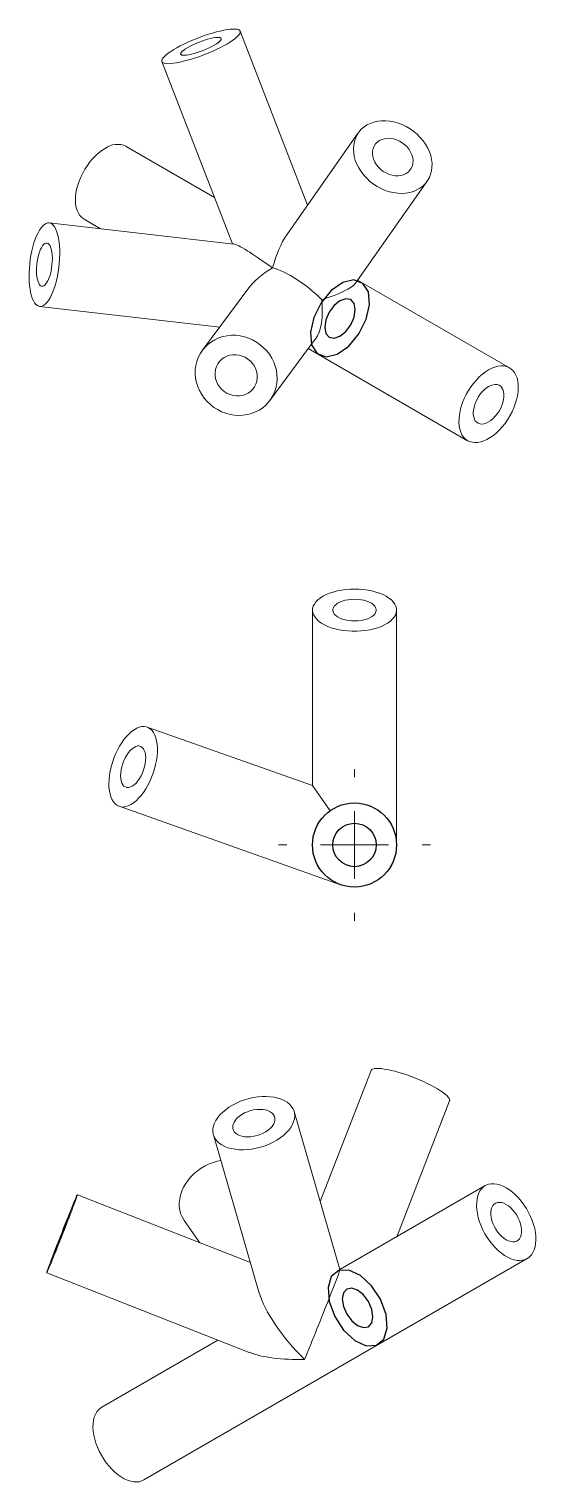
# Model space of a CAD drawing. Header units: millimetres. Extents: x 68 to 206, y 64 to 171.
# Drawn here: x 168.3 to 205.7, y 63.8 to 170.9 of the extents above; entities that cross this region are included whole.
import ezdxf

# ---------------------------------------------------------------- set-up
doc = ezdxf.new("R2010")
doc.units = ezdxf.units.MM

# ---------------------------------------------------------------- blocks, each defined once
blk = doc.blocks.new('SW_CENTERMARKSYMBOL_1')
at = {"color": 0, "linetype": 'Continuous', "lineweight": 0}
for p, q in [((0, 5), (0, 5.6)), ((0, 0), (0, 2.5)), ((-5, 0), (-5.6, 0)), ((0, 0), (-2.5, 0)), ((0, 0), (0, -2.5)), ((0, 0), (2.5, 0)), ((5, 0), (5.6, 0)), ((0, -5), (0, -5.6))]:
    blk.add_line(p, q, dxfattribs=at)

msp = doc.modelspace()

# ---------------------------------------------------------------- linework, layer by layer
at = {"color": 7, "linetype": 'Continuous', "lineweight": 15}
for p, q in [((188.89, 157.92), (183.92, 170.74)), ((178.14, 168.5), (183.35, 155.06)), ((192.63, 163.24), (187.35, 155.71)), ((182.02, 158.48), (175.51, 162.24)), ((192.42, 152.15), (197.71, 159.67)), ((183.46, 155.04), (169.83, 156.6)), ((172.41, 156.87), (173.62, 156.17)), ((203.79, 145.91), (192.58, 152.38)), ((184.48, 151.72), (181.13, 147.21)), ((169.13, 150.44), (182.41, 148.92)), ((186.11, 143.51), (189.46, 148.03)), ((188.94, 147.33), (200.69, 140.54)), ((189.25, 128.05), (189.25, 115.11)), ((195.45, 110.73), (195.45, 128.05)), ((189.25, 115.11), (177.06, 119.42)), ((189.25, 115.11), (190.56, 113.26)), ((174.99, 113.58), (191.32, 107.8)), ((193.58, 94.1), (189.83, 84.43)), ((191.28, 79.42), (187.9, 91.08)), ((195.47, 81.84), (199.36, 91.86)), ((181.94, 89.36), (185.32, 77.69)), ((184.67, 79.94), (171.91, 84.94)), ((201.99, 85.61), (191.28, 79.42)), ((179.79, 83.03), (180.94, 81.4)), ((176.81, 63.91), (205.09, 80.24)), ((169.65, 79.17), (184.58, 73.31)), ((182.27, 74.22), (173.71, 69.28))]:
    msp.add_line(p, q, dxfattribs=at)
at = {"color": 7, "linetype": 'Continuous', "lineweight": 15, "flags": 128}
for points in [[(182.93, 169.79), (182.68, 169.65), (182.42, 169.52), (182.14, 169.38), (181.85, 169.25), (181.55, 169.12), (181.24, 169), (180.94, 168.88), (180.63, 168.78), (180.33, 168.68), (180.03, 168.59), (179.75, 168.52), (179.48, 168.46), (179.23, 168.41), (178.99, 168.37), (178.79, 168.35), (178.6, 168.34), (178.45, 168.35), (178.32, 168.37), (178.23, 168.41), (178.16, 168.46), (178.13, 168.52), (178.13, 168.59), (178.17, 168.68), (178.23, 168.78), (178.33, 168.88), (178.46, 169), (178.62, 169.12), (178.81, 169.25), (179.02, 169.38), (179.25, 169.52), (179.5, 169.65), (179.77, 169.79), (180.06, 169.92), (180.35, 170.05), (180.66, 170.18), (180.97, 170.3), (181.27, 170.41), (181.58, 170.51), (181.88, 170.6), (182.17, 170.68), (182.45, 170.75), (182.71, 170.81), (182.95, 170.85), (183.17, 170.88), (183.36, 170.89), (183.53, 170.89), (183.67, 170.88), (183.79, 170.85), (183.87, 170.81), (183.91, 170.75), (183.93, 170.68), (183.91, 170.6), (183.86, 170.51), (183.78, 170.41), (183.66, 170.3), (183.52, 170.18), (183.35, 170.05), (183.15, 169.92), (182.93, 169.79)], [(182.01, 169.71), (181.83, 169.61), (181.63, 169.51), (181.42, 169.41), (181.2, 169.32), (180.98, 169.24), (180.75, 169.16), (180.54, 169.1), (180.33, 169.04), (180.14, 169), (179.97, 168.97), (179.83, 168.96), (179.71, 168.96), (179.62, 168.98), (179.56, 169.01), (179.53, 169.05), (179.54, 169.11), (179.58, 169.18), (179.65, 169.26), (179.76, 169.34), (179.89, 169.43), (180.05, 169.53), (180.23, 169.63), (180.43, 169.73), (180.64, 169.82), (180.86, 169.91), (181.08, 170), (181.3, 170.07), (181.52, 170.14), (181.72, 170.19), (181.91, 170.24), (182.08, 170.26), (182.23, 170.28), (182.35, 170.27), (182.44, 170.26), (182.5, 170.23), (182.52, 170.18), (182.52, 170.13), (182.47, 170.06), (182.4, 169.98), (182.3, 169.89), (182.17, 169.8), (182.01, 169.71)], [(193.27, 163.82), (193.05, 163.67), (192.85, 163.5), (192.68, 163.3), (192.54, 163.08), (192.42, 162.85), (192.34, 162.6), (192.29, 162.33), (192.27, 162.06), (192.29, 161.78), (192.33, 161.49), (192.41, 161.21), (192.52, 160.92), (192.66, 160.65), (192.83, 160.38), (193.03, 160.13), (193.25, 159.89), (193.49, 159.66), (193.75, 159.46), (194.03, 159.28), (194.32, 159.13), (194.62, 159), (194.92, 158.9), (195.23, 158.83), (195.54, 158.79), (195.84, 158.78), (196.14, 158.79), (196.42, 158.84), (196.7, 158.92), (196.95, 159.03), (197.18, 159.16), (197.39, 159.32), (197.58, 159.51), (197.74, 159.72), (197.87, 159.94), (197.96, 160.19), (198.03, 160.44), (198.06, 160.71), (198.07, 160.99), (198.04, 161.27), (197.97, 161.56), (197.88, 161.84), (197.75, 162.12), (197.59, 162.4), (197.41, 162.66), (197.2, 162.9), (196.97, 163.14), (196.72, 163.35), (196.45, 163.54), (196.17, 163.71), (195.87, 163.85), (195.57, 163.96), (195.26, 164.05), (194.95, 164.1), (194.65, 164.13), (194.35, 164.13), (194.06, 164.09), (193.78, 164.03), (193.52, 163.94), (193.27, 163.82)], [(173.96, 162.09), (173.72, 161.94), (173.49, 161.76), (173.27, 161.56), (173.05, 161.34), (172.84, 161.1), (172.65, 160.83), (172.47, 160.56), (172.31, 160.27), (172.16, 159.98), (172.04, 159.68), (171.94, 159.38), (171.86, 159.08), (171.8, 158.78), (171.77, 158.5), (171.77, 158.23), (171.78, 157.97), (171.83, 157.73), (171.89, 157.51), (171.99, 157.31), (172.1, 157.14), (172.23, 157), (172.39, 156.89), (172.41, 156.87)], [(194.19, 162.67), (194.03, 162.56), (193.9, 162.43), (193.8, 162.27), (193.72, 162.09), (193.68, 161.9), (193.67, 161.7), (193.7, 161.5), (193.76, 161.29), (193.85, 161.09), (193.97, 160.89), (194.12, 160.71), (194.29, 160.55), (194.47, 160.4), (194.68, 160.28), (194.9, 160.18), (195.12, 160.12), (195.34, 160.08), (195.56, 160.07), (195.77, 160.1), (195.97, 160.15), (196.15, 160.24), (196.31, 160.35), (196.44, 160.48), (196.54, 160.64), (196.62, 160.82), (196.66, 161.01), (196.67, 161.21), (196.64, 161.41), (196.58, 161.62), (196.49, 161.82), (196.37, 162.01), (196.23, 162.2), (196.06, 162.36), (195.87, 162.51), (195.66, 162.63), (195.44, 162.73), (195.22, 162.79), (195, 162.83), (194.78, 162.84), (194.57, 162.81), (194.37, 162.76), (194.19, 162.67)], [(170.21, 151.78), (170.11, 151.52), (170.01, 151.29), (169.9, 151.07), (169.78, 150.89), (169.66, 150.73), (169.54, 150.61), (169.42, 150.52), (169.3, 150.46), (169.19, 150.44), (169.07, 150.46), (168.96, 150.5), (168.86, 150.59), (168.76, 150.7), (168.67, 150.85), (168.59, 151.03), (168.52, 151.23), (168.46, 151.47), (168.42, 151.72), (168.38, 152), (168.36, 152.29), (168.35, 152.6), (168.35, 152.92), (168.37, 153.24), (168.4, 153.57), (168.44, 153.89), (168.49, 154.22), (168.55, 154.53), (168.63, 154.84), (168.71, 155.13), (168.8, 155.4), (168.9, 155.65), (169.01, 155.87), (169.12, 156.07), (169.24, 156.24), (169.36, 156.38), (169.48, 156.49), (169.6, 156.56), (169.72, 156.6), (169.83, 156.6), (169.95, 156.57), (170.05, 156.51), (170.15, 156.41), (170.25, 156.28), (170.33, 156.11), (170.41, 155.92), (170.47, 155.7), (170.52, 155.46), (170.56, 155.19), (170.59, 154.91), (170.61, 154.61), (170.61, 154.29), (170.6, 153.97), (170.58, 153.64), (170.55, 153.32), (170.5, 152.99), (170.44, 152.67), (170.37, 152.36), (170.29, 152.06), (170.21, 151.78)], [(169.11, 154.42), (169.04, 154.22), (168.99, 154), (168.95, 153.76), (168.92, 153.53), (168.9, 153.29), (168.9, 153.06), (168.91, 152.84), (168.93, 152.63), (168.96, 152.44), (169.01, 152.28), (169.06, 152.15), (169.13, 152.04), (169.2, 151.97), (169.28, 151.94), (169.36, 151.94), (169.45, 151.97), (169.54, 152.04), (169.62, 152.15), (169.71, 152.28), (169.78, 152.44), (169.85, 152.63), (169.92, 152.83), (169.97, 153.05), (170.01, 153.28), (170.04, 153.52), (170.06, 153.76), (170.07, 153.99), (170.06, 154.21), (170.04, 154.42), (170, 154.6), (169.96, 154.77), (169.9, 154.9), (169.84, 155), (169.76, 155.07), (169.68, 155.11), (169.6, 155.11), (169.51, 155.08), (169.42, 155.01), (169.34, 154.9), (169.26, 154.77), (169.18, 154.61), (169.11, 154.42)], [(180.61, 145.78), (180.6, 145.46), (180.63, 145.15), (180.7, 144.84), (180.79, 144.53), (180.92, 144.24), (181.08, 143.95), (181.27, 143.68), (181.48, 143.43), (181.72, 143.21), (181.98, 143), (182.26, 142.83), (182.55, 142.68), (182.86, 142.56), (183.17, 142.48), (183.49, 142.42), (183.82, 142.4), (184.14, 142.42), (184.45, 142.47), (184.75, 142.55), (185.04, 142.66), (185.32, 142.8), (185.58, 142.97), (185.81, 143.17), (186.02, 143.39), (186.2, 143.64), (186.35, 143.9), (186.48, 144.19), (186.57, 144.48), (186.62, 144.79), (186.64, 145.1), (186.63, 145.41), (186.59, 145.73), (186.51, 146.04), (186.39, 146.34), (186.25, 146.63), (186.08, 146.91), (185.88, 147.16), (185.65, 147.4), (185.4, 147.62), (185.13, 147.81), (184.84, 147.97), (184.54, 148.1), (184.23, 148.2), (183.91, 148.27), (183.59, 148.31), (183.27, 148.31), (182.95, 148.28), (182.64, 148.22), (182.35, 148.12), (182.06, 147.99), (181.8, 147.84), (181.55, 147.65), (181.33, 147.44), (181.13, 147.21), (180.96, 146.95), (180.83, 146.68), (180.72, 146.39), (180.65, 146.09), (180.61, 145.78)], [(182.07, 145.58), (182.1, 145.8), (182.17, 146.01), (182.27, 146.21), (182.4, 146.39), (182.56, 146.55), (182.74, 146.68), (182.94, 146.78), (183.16, 146.84), (183.38, 146.88), (183.61, 146.88), (183.85, 146.85), (184.07, 146.78), (184.29, 146.69), (184.49, 146.56), (184.68, 146.41), (184.84, 146.23), (184.97, 146.03), (185.07, 145.82), (185.14, 145.6), (185.18, 145.37), (185.18, 145.14), (185.15, 144.92), (185.08, 144.71), (184.98, 144.51), (184.85, 144.33), (184.69, 144.17), (184.51, 144.04), (184.31, 143.94), (184.09, 143.88), (183.86, 143.84), (183.63, 143.84), (183.4, 143.87), (183.17, 143.94), (182.95, 144.03), (182.75, 144.16), (182.57, 144.31), (182.41, 144.49), (182.28, 144.69), (182.17, 144.9), (182.1, 145.12), (182.07, 145.35), (182.07, 145.58)], [(202.24, 145.76), (202.01, 145.61), (201.78, 145.44), (201.55, 145.24), (201.34, 145.01), (201.13, 144.77), (200.93, 144.51), (200.75, 144.23), (200.59, 143.94), (200.45, 143.65), (200.32, 143.35), (200.22, 143.05), (200.14, 142.75), (200.09, 142.46), (200.06, 142.17), (200.05, 141.9), (200.07, 141.64), (200.11, 141.4), (200.18, 141.18), (200.27, 140.98), (200.38, 140.81), (200.52, 140.67), (200.67, 140.56), (200.84, 140.47), (201.03, 140.42), (201.23, 140.4), (201.44, 140.41), (201.66, 140.45), (201.89, 140.53), (202.12, 140.63), (202.36, 140.77), (202.59, 140.93), (202.82, 141.12), (203.04, 141.33), (203.25, 141.57), (203.45, 141.82), (203.64, 142.09), (203.81, 142.37), (203.97, 142.66), (204.1, 142.96), (204.21, 143.26), (204.3, 143.56), (204.37, 143.86), (204.41, 144.15), (204.43, 144.43), (204.43, 144.69), (204.4, 144.94), (204.34, 145.17), (204.26, 145.38), (204.16, 145.56), (204.03, 145.72), (203.89, 145.85), (203.73, 145.95), (203.55, 146.02), (203.35, 146.05), (203.15, 146.06), (202.93, 146.03), (202.7, 145.97), (202.47, 145.88), (202.24, 145.76)], [(202.24, 144.54), (202.07, 144.42), (201.91, 144.29), (201.75, 144.12), (201.6, 143.94), (201.47, 143.74), (201.36, 143.53), (201.26, 143.32), (201.19, 143.1), (201.14, 142.88), (201.11, 142.68), (201.11, 142.48), (201.14, 142.3), (201.19, 142.14), (201.26, 142.01), (201.36, 141.9), (201.47, 141.83), (201.6, 141.78), (201.75, 141.77), (201.91, 141.79), (202.07, 141.84), (202.24, 141.92), (202.41, 142.04), (202.57, 142.17), (202.73, 142.34), (202.88, 142.52), (203.01, 142.72), (203.13, 142.93), (203.22, 143.14), (203.29, 143.36), (203.34, 143.58), (203.37, 143.78), (203.37, 143.98), (203.34, 144.16), (203.29, 144.31), (203.22, 144.45), (203.13, 144.55), (203.01, 144.63), (202.88, 144.68), (202.73, 144.69), (202.57, 144.67), (202.41, 144.62), (202.24, 144.54)], [(192.35, 129.6), (192.02, 129.59), (191.7, 129.56), (191.38, 129.52), (191.07, 129.46), (190.78, 129.38), (190.5, 129.29), (190.25, 129.19), (190.02, 129.07), (189.82, 128.94), (189.64, 128.8), (189.5, 128.65), (189.39, 128.49), (189.31, 128.33), (189.26, 128.17), (189.25, 128.01), (189.28, 127.84), (189.34, 127.68), (189.44, 127.52), (189.57, 127.37), (189.73, 127.22), (189.92, 127.09), (190.13, 126.97), (190.38, 126.85), (190.64, 126.75), (190.92, 126.67), (191.22, 126.6), (191.54, 126.55), (191.86, 126.52), (192.19, 126.5), (192.52, 126.5), (192.85, 126.52), (193.17, 126.55), (193.48, 126.6), (193.78, 126.67), (194.07, 126.75), (194.33, 126.85), (194.57, 126.97), (194.79, 127.09), (194.98, 127.22), (195.14, 127.37), (195.27, 127.52), (195.37, 127.68), (195.43, 127.84), (195.45, 128.01), (195.44, 128.17), (195.4, 128.33), (195.32, 128.49), (195.21, 128.65), (195.07, 128.8), (194.89, 128.94), (194.69, 129.07), (194.46, 129.19), (194.2, 129.29), (193.93, 129.38), (193.63, 129.46), (193.33, 129.52), (193.01, 129.56), (192.68, 129.59), (192.35, 129.6)], [(192.35, 128.85), (192.12, 128.84), (191.88, 128.81), (191.66, 128.77), (191.45, 128.71), (191.27, 128.63), (191.1, 128.55), (190.97, 128.45), (190.86, 128.34), (190.79, 128.22), (190.76, 128.11), (190.76, 127.99), (190.79, 127.87), (190.86, 127.75), (190.97, 127.65), (191.1, 127.55), (191.27, 127.46), (191.45, 127.39), (191.66, 127.33), (191.88, 127.28), (192.12, 127.26), (192.35, 127.25), (192.59, 127.26), (192.83, 127.28), (193.05, 127.33), (193.26, 127.39), (193.44, 127.46), (193.6, 127.55), (193.74, 127.65), (193.84, 127.75), (193.91, 127.87), (193.95, 127.99), (193.95, 128.11), (193.91, 128.22), (193.84, 128.34), (193.74, 128.45), (193.6, 128.55), (193.44, 128.63), (193.26, 128.71), (193.05, 128.77), (192.83, 128.81), (192.59, 128.84), (192.35, 128.85)], [(174.4, 116.5), (174.33, 116.18), (174.28, 115.87), (174.25, 115.57), (174.23, 115.27), (174.24, 114.99), (174.27, 114.73), (174.32, 114.49), (174.38, 114.27), (174.47, 114.07), (174.57, 113.9), (174.69, 113.77), (174.83, 113.66), (174.97, 113.58), (175.13, 113.54), (175.3, 113.53), (175.48, 113.56), (175.67, 113.62), (175.86, 113.71), (176.05, 113.83), (176.24, 113.98), (176.42, 114.17), (176.61, 114.37), (176.78, 114.61), (176.95, 114.86), (177.11, 115.13), (177.25, 115.42), (177.38, 115.72), (177.5, 116.03), (177.6, 116.34), (177.68, 116.66), (177.74, 116.97), (177.79, 117.28), (177.81, 117.58), (177.81, 117.87), (177.79, 118.14), (177.76, 118.39), (177.7, 118.63), (177.62, 118.83), (177.53, 119.02), (177.42, 119.17), (177.29, 119.29), (177.15, 119.38), (177, 119.44), (176.83, 119.47), (176.66, 119.46), (176.47, 119.42), (176.29, 119.34), (176.1, 119.23), (175.91, 119.1), (175.72, 118.93), (175.53, 118.73), (175.35, 118.51), (175.18, 118.27), (175.02, 118.01), (174.86, 117.73), (174.73, 117.43), (174.6, 117.13), (174.5, 116.82), (174.4, 116.5)], [(175.19, 116.5), (175.26, 116.73), (175.34, 116.95), (175.44, 117.16), (175.56, 117.36), (175.68, 117.54), (175.81, 117.7), (175.95, 117.83), (176.09, 117.93), (176.22, 117.99), (176.35, 118.03), (176.48, 118.03), (176.59, 117.99), (176.7, 117.93), (176.78, 117.83), (176.85, 117.7), (176.9, 117.54), (176.94, 117.36), (176.95, 117.16), (176.94, 116.95), (176.91, 116.73), (176.86, 116.5), (176.79, 116.27), (176.71, 116.05), (176.61, 115.83), (176.49, 115.64), (176.37, 115.46), (176.24, 115.3), (176.1, 115.17), (175.96, 115.07), (175.83, 115.01), (175.69, 114.97), (175.57, 114.97), (175.45, 115.01), (175.35, 115.07), (175.26, 115.17), (175.19, 115.3), (175.14, 115.46), (175.11, 115.64), (175.1, 115.83), (175.11, 116.05), (175.14, 116.27), (175.19, 116.5)], [(193.58, 94.1), (193.58, 94.11), (193.63, 94.17), (193.71, 94.21), (193.82, 94.24), (193.96, 94.26), (194.13, 94.26), (194.33, 94.24), (194.55, 94.21), (194.79, 94.17), (195.05, 94.11), (195.33, 94.05), (195.62, 93.96), (195.92, 93.87), (196.22, 93.77), (196.53, 93.66), (196.84, 93.54), (197.14, 93.41), (197.44, 93.28), (197.72, 93.15), (197.99, 93.01), (198.25, 92.88), (198.48, 92.74), (198.69, 92.61), (198.88, 92.48), (199.04, 92.36), (199.16, 92.25), (199.26, 92.14), (199.33, 92.04), (199.36, 91.96), (199.37, 91.88), (199.36, 91.86)], [(181.91, 89.8), (181.9, 89.6), (181.93, 89.4), (181.99, 89.22), (182.09, 89.04), (182.22, 88.88), (182.38, 88.74), (182.57, 88.61), (182.78, 88.5), (183.02, 88.41), (183.28, 88.34), (183.56, 88.29), (183.85, 88.26), (184.16, 88.25), (184.47, 88.27), (184.79, 88.31), (185.11, 88.37), (185.43, 88.45), (185.75, 88.55), (186.05, 88.67), (186.34, 88.81), (186.62, 88.97), (186.87, 89.13), (187.11, 89.31), (187.32, 89.51), (187.5, 89.7), (187.65, 89.91), (187.77, 90.12), (187.86, 90.33), (187.92, 90.53), (187.94, 90.74), (187.93, 90.94), (187.89, 91.13), (187.81, 91.31), (187.69, 91.48), (187.55, 91.63), (187.38, 91.77), (187.17, 91.89), (186.95, 91.99), (186.7, 92.07), (186.43, 92.13), (186.14, 92.17), (185.84, 92.18), (185.53, 92.18), (185.21, 92.15), (184.89, 92.1), (184.57, 92.03), (184.25, 91.94), (183.94, 91.83), (183.64, 91.7), (183.36, 91.55), (183.09, 91.39), (182.85, 91.21), (182.63, 91.03), (182.43, 90.83), (182.26, 90.63), (182.13, 90.42), (182.02, 90.22), (181.95, 90.01), (181.91, 89.8)], [(183.37, 90), (183.4, 90.15), (183.47, 90.3), (183.57, 90.45), (183.7, 90.6), (183.86, 90.73), (184.04, 90.86), (184.24, 90.97), (184.45, 91.06), (184.68, 91.14), (184.91, 91.19), (185.15, 91.22), (185.37, 91.23), (185.59, 91.22), (185.79, 91.19), (185.98, 91.13), (186.14, 91.05), (186.27, 90.96), (186.37, 90.84), (186.44, 90.72), (186.48, 90.58), (186.48, 90.43), (186.44, 90.28), (186.38, 90.13), (186.28, 89.98), (186.15, 89.84), (185.99, 89.7), (185.81, 89.58), (185.61, 89.47), (185.39, 89.37), (185.16, 89.3), (184.93, 89.25), (184.7, 89.21), (184.47, 89.2), (184.25, 89.22), (184.05, 89.25), (183.87, 89.31), (183.71, 89.39), (183.58, 89.48), (183.47, 89.59), (183.4, 89.72), (183.37, 89.86), (183.37, 90)], [(182.49, 87.46), (182.23, 87.41), (181.93, 87.32), (181.62, 87.21), (181.33, 87.07), (181.05, 86.9), (180.78, 86.71), (180.52, 86.5), (180.29, 86.27), (180.09, 86.02), (179.9, 85.76), (179.75, 85.49), (179.62, 85.21), (179.53, 84.92), (179.46, 84.64), (179.43, 84.35), (179.43, 84.08), (179.47, 83.81), (179.53, 83.55), (179.63, 83.31), (179.76, 83.08), (179.79, 83.03)], [(203.54, 85.45), (203.31, 85.57), (203.08, 85.66), (202.85, 85.72), (202.63, 85.75), (202.43, 85.74), (202.23, 85.71), (202.05, 85.64), (201.89, 85.54), (201.75, 85.41), (201.62, 85.25), (201.52, 85.07), (201.44, 84.86), (201.39, 84.63), (201.36, 84.38), (201.35, 84.12), (201.37, 83.84), (201.41, 83.55), (201.48, 83.25), (201.57, 82.95), (201.68, 82.65), (201.82, 82.35), (201.97, 82.06), (202.14, 81.78), (202.33, 81.51), (202.53, 81.26), (202.74, 81.02), (202.96, 80.81), (203.19, 80.62), (203.42, 80.46), (203.66, 80.33), (203.89, 80.22), (204.12, 80.15), (204.34, 80.1), (204.55, 80.09), (204.75, 80.11), (204.94, 80.16), (205.11, 80.25), (205.26, 80.36), (205.4, 80.5), (205.51, 80.68), (205.6, 80.87), (205.67, 81.09), (205.71, 81.33), (205.73, 81.59), (205.73, 81.86), (205.69, 82.15), (205.64, 82.44), (205.56, 82.74), (205.46, 83.04), (205.33, 83.34), (205.19, 83.63), (205.03, 83.92), (204.85, 84.2), (204.65, 84.46), (204.45, 84.7), (204.23, 84.93), (204, 85.13), (203.77, 85.3), (203.54, 85.45)], [(171.5, 83.79), (171.41, 83.54), (171.3, 83.27), (171.19, 82.98), (171.08, 82.69), (170.96, 82.38), (170.84, 82.08), (170.72, 81.77), (170.6, 81.47), (170.48, 81.17), (170.37, 80.88), (170.26, 80.61), (170.16, 80.35), (170.06, 80.11), (169.97, 79.9), (169.89, 79.71), (169.82, 79.54), (169.76, 79.4), (169.72, 79.3), (169.68, 79.22), (169.66, 79.18), (169.65, 79.17), (169.65, 79.19), (169.67, 79.25), (169.7, 79.33), (169.74, 79.45), (169.79, 79.6), (169.85, 79.77), (169.93, 79.97), (170.01, 80.19), (170.1, 80.44), (170.2, 80.7), (170.31, 80.98), (170.42, 81.27), (170.54, 81.57), (170.66, 81.88), (170.78, 82.18), (170.9, 82.49), (171.02, 82.79), (171.13, 83.08), (171.25, 83.36), (171.35, 83.63), (171.45, 83.88), (171.55, 84.11), (171.63, 84.31), (171.71, 84.49), (171.77, 84.64), (171.82, 84.76), (171.86, 84.85), (171.89, 84.91), (171.91, 84.94), (171.91, 84.93), (171.9, 84.89), (171.88, 84.82), (171.85, 84.72), (171.8, 84.59), (171.74, 84.43), (171.67, 84.24), (171.59, 84.03), (171.5, 83.79)], [(203.54, 84.23), (203.37, 84.31), (203.21, 84.36), (203.05, 84.38), (202.9, 84.37), (202.77, 84.32), (202.66, 84.25), (202.56, 84.14), (202.49, 84.01), (202.44, 83.85), (202.41, 83.67), (202.41, 83.47), (202.44, 83.27), (202.49, 83.05), (202.56, 82.83), (202.66, 82.62), (202.77, 82.41), (202.9, 82.21), (203.05, 82.03), (203.21, 81.86), (203.37, 81.73), (203.54, 81.61), (203.71, 81.53), (203.87, 81.48), (204.03, 81.46), (204.18, 81.47), (204.31, 81.52), (204.42, 81.6), (204.52, 81.7), (204.59, 81.84), (204.64, 81.99), (204.67, 82.17), (204.67, 82.37), (204.64, 82.57), (204.59, 82.79), (204.52, 83.01), (204.42, 83.22), (204.31, 83.43), (204.18, 83.63), (204.03, 83.81), (203.87, 83.98), (203.71, 84.11), (203.54, 84.23)], [(170.41, 81.16), (170.34, 80.99), (170.29, 80.85), (170.25, 80.73), (170.22, 80.64), (170.2, 80.59), (170.2, 80.57), (170.2, 80.58), (170.23, 80.62), (170.26, 80.7), (170.3, 80.8), (170.36, 80.94), (170.43, 81.1), (170.5, 81.28), (170.58, 81.47), (170.66, 81.69), (170.75, 81.9), (170.84, 82.13), (170.92, 82.35), (171, 82.56), (171.08, 82.77), (171.15, 82.95), (171.22, 83.12), (171.27, 83.26), (171.31, 83.38), (171.34, 83.47), (171.36, 83.52), (171.36, 83.54), (171.36, 83.53), (171.33, 83.49), (171.3, 83.41), (171.26, 83.31), (171.2, 83.17), (171.13, 83.01), (171.06, 82.83), (170.98, 82.63), (170.9, 82.42), (170.81, 82.2), (170.72, 81.98), (170.64, 81.76), (170.55, 81.55), (170.48, 81.34), (170.41, 81.16)], [(173.71, 69.28), (173.61, 69.21), (173.46, 69.08), (173.34, 68.93), (173.24, 68.74), (173.16, 68.53), (173.1, 68.3), (173.07, 68.06), (173.06, 67.79), (173.08, 67.51), (173.13, 67.22), (173.19, 66.92), (173.28, 66.62), (173.4, 66.32), (173.53, 66.02), (173.69, 65.73), (173.86, 65.45), (174.04, 65.18), (174.25, 64.93), (174.46, 64.7), (174.68, 64.48), (174.91, 64.29), (175.14, 64.13), (175.37, 64), (175.6, 63.89), (175.83, 63.82), (176.05, 63.77), (176.27, 63.76), (176.47, 63.78), (176.65, 63.84), (176.81, 63.91)]]:
    msp.add_lwpolyline(points, dxfattribs=at)
at = {"color": 7, "linetype": 'Continuous', "flags": 128}
for points in [[(190.64, 151.61), (189.89, 150.71), (189.35, 149.63), (189.1, 148.54), (189.18, 147.61), (189.59, 146.97), (190.25, 146.73), (191.07, 146.92), (191.92, 147.51), (192.68, 148.41), (193.22, 149.49), (193.46, 150.57), (193.38, 151.51), (192.97, 152.14), (192.31, 152.39), (191.49, 152.2), (190.64, 151.61)], [(191.28, 150.86), (190.85, 150.51), (190.48, 150.02), (190.24, 149.45), (190.15, 148.9), (190.24, 148.45), (190.48, 148.17), (190.85, 148.1), (191.28, 148.25), (191.71, 148.6), (192.08, 149.09), (192.33, 149.66), (192.41, 150.21), (192.33, 150.66), (192.08, 150.94), (191.71, 151.01), (191.28, 150.86)], [(191.94, 79.38), (191.19, 79.35), (190.64, 78.9), (190.4, 78.1), (190.48, 77.06), (190.89, 75.96), (191.55, 74.95), (192.37, 74.19), (193.22, 73.8), (193.97, 73.84), (194.52, 74.29), (194.76, 75.09), (194.68, 76.12), (194.27, 77.23), (193.61, 78.23), (192.79, 78.99), (191.94, 79.38)], [(192.58, 77.9), (192.15, 78.05), (191.78, 77.98), (191.53, 77.7), (191.45, 77.25), (191.53, 76.7), (191.78, 76.13), (192.15, 75.64), (192.58, 75.29), (193.01, 75.14), (193.38, 75.21), (193.63, 75.49), (193.71, 75.94), (193.63, 76.49), (193.38, 77.06), (193.01, 77.55), (192.58, 77.9)]]:
    msp.add_lwpolyline(points, dxfattribs=at)
at = {"color": 7, "linetype": 'Continuous'}
for radius in [3.1, 1.6]:
    msp.add_circle((192.35, 110.73), radius, dxfattribs=at)
at = {"color": 7, "linetype": 'Continuous', "lineweight": 15}
for radius in [3.1, 1.6]:
    msp.add_circle((192.35, 110.73), radius, dxfattribs=at)
msp.add_arc((174.86, 160.85), 1.54, 65.2296, 126.0809, dxfattribs=at)
for centre, major_axis, ratio, start_param, end_param in [((188.1, 151.39), (0.64, 5.21), 0.402531, 0.644902, 1.249268), ((188.1, 151.39), (4.71, -3.64), 0.07499, 2.017687, 3.018076), ((188.1, 151.39), (4.08, 1.77), 0.56157, 1.772347, 2.369634), ((188.1, 151.39), (2.51, -1.82), 0.276224, 0.96997, 2.540767), ((188.1, 151.39), (4.38, 0.97), 0.201835, 5.099572, 6.066002), ((188.1, 151.39), (-0.78, 3.77), 0.452814, 3.525236, 4.498746), ((189.4, 74.76), (1.88, 4.66), 0.012241, 4.282372, 6.26756), ((189.4, 74.76), (-3.96, 4.34), 0.321625, 0.578411, 1.734815), ((189.4, 74.76), (5.91, 0.44), 0.325073, 3.735629, 4.563995)]:
    msp.add_ellipse(centre, major_axis=major_axis, ratio=ratio, start_param=start_param, end_param=end_param, dxfattribs=at)

# ---------------------------------------------------------------- block references
at = {"color": 7, "linetype": 'Continuous', "lineweight": 0}
msp.add_blockref('SW_CENTERMARKSYMBOL_1', (192.35, 110.73), dxfattribs=at)

doc.saveas('drawing.dxf')
